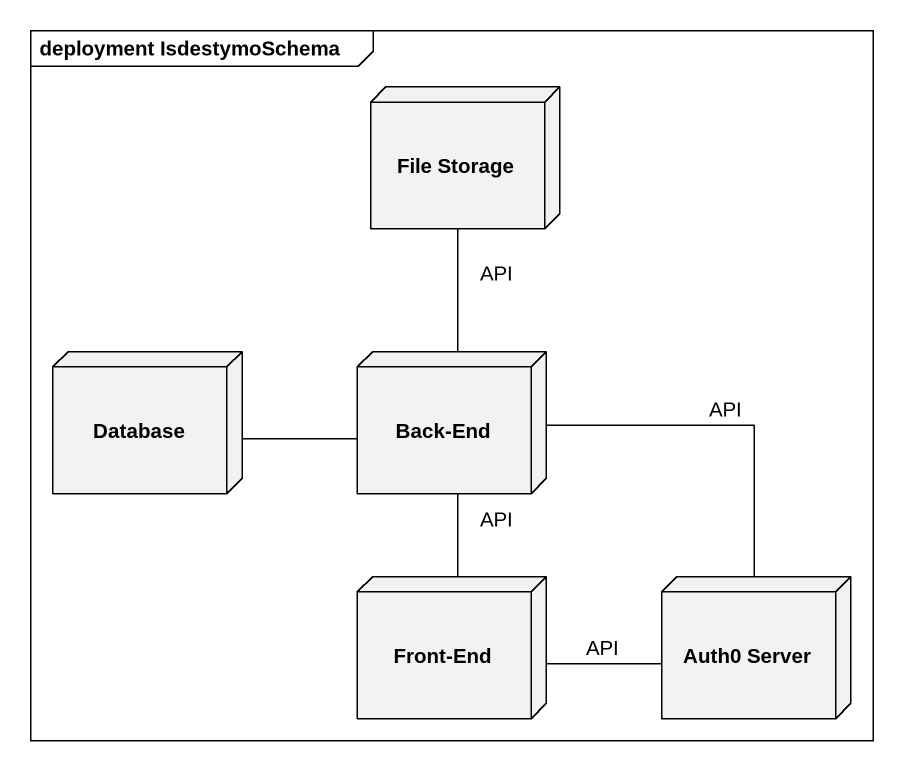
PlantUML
@startuml
mainframe deployment IsdestymoSchema
node "File Storage" as File_Storage
node "Database" as Database_
node "Back-End" as Back_End
node "Front-End" as Front_End
node "Auth0 Server" as Auth0_Server
Database_ -right- Back_End
Back_End -up- File_Storage : API
Back_End -- Auth0_Server : API
Front_End -up- Back_End : API
Front_End -right- Auth0_Server : API
@enduml
